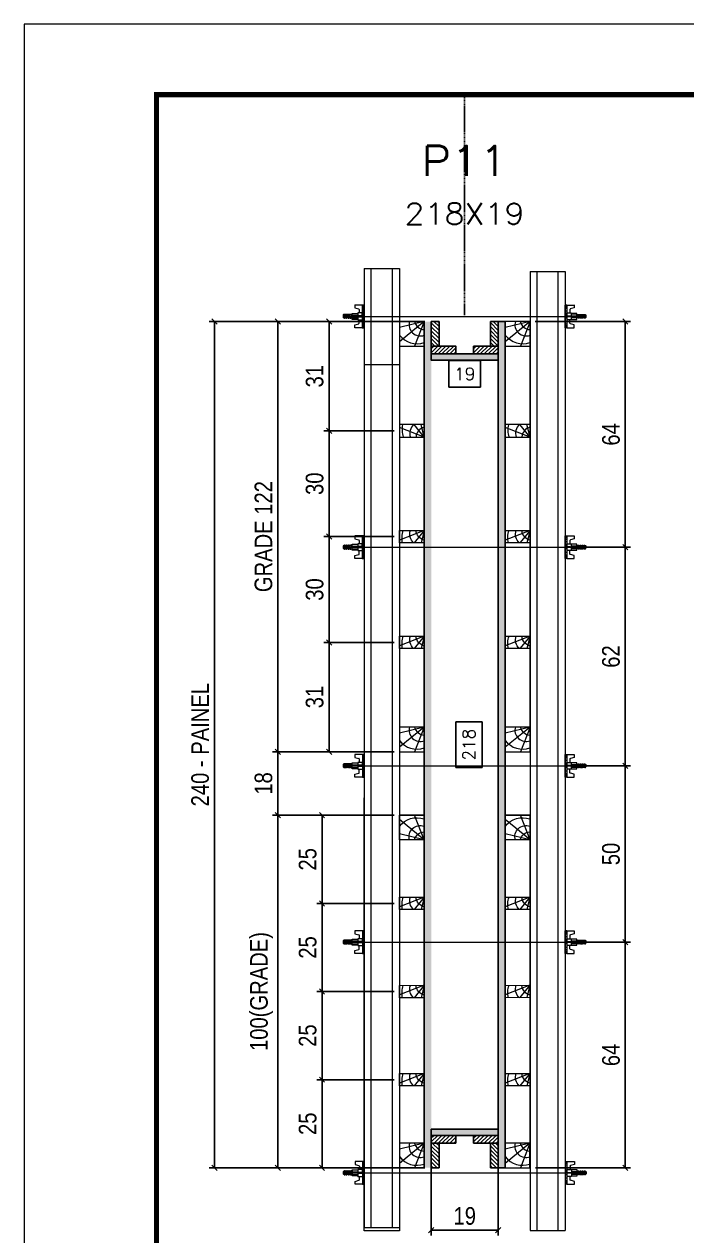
# Model space of a CAD drawing. Extents: x 808 to 7089, y -98 to 17032.
# Drawn here: x 808 to 1184, y 12900 to 13587 of the extents above; entities that cross this region are included whole.
import ezdxf
from ezdxf.enums import TextEntityAlignment as Align

# ---------------------------------------------------------------- set-up
doc = ezdxf.new("R2010")
doc.units = 0
doc.linetypes.add('DASHED', pattern=[0.75, 0.5, -0.25])
doc.linetypes.add('HIDDEN', pattern=[0.375, 0.25, -0.125])
for name, color, linetype in [('CHAPA', 1, 'Continuous'), ('COTA', 241, 'Continuous'), ('Cota Seção (2x)', 241, 'Continuous'), ('MEIO_PONT', 93, 'Continuous'), ('SARRAFO', 251, 'Continuous'), ('Texto de Titulo', 7, 'Continuous'), ('Texto Qtd Sarr', 242, 'Continuous')]:
    doc.layers.add(name, color=color, linetype=linetype)
for name, color, linetype, lineweight in [('Folhas', 255, 'Continuous', 9), ('Hachura', 251, 'Continuous', 9), ('Madeira', 126, 'Continuous', 18), ('Perfil Metálico', 224, 'Continuous', 18), ('SARRAFO DE PRESSAO', 251, 'DASHED', 9), ('Texto Seção', 7, 'Continuous', 15)]:
    doc.layers.add(name, color=color, linetype=linetype, lineweight=lineweight)
doc.styles.add('COTA TECNICA 2X', font='techl___.ttf', dxfattribs={"height": 10})
doc.styles.add('ROMANS', font='romans.shx')
doc.dimstyles.new('SECAO PILAR', dxfattribs={"dimtxt": 10, "dimasz": 3, "dimexe": 3, "dimexo": 3, "dimgap": 3, "dimtad": 1, "dimdec": 1, "dimlfac": 0.5, "dimzin": 12, "dimdsep": 46, "dimtxsty": 'COTA TECNICA 2X', "dimblk1": 'OBLIQUE', "dimblk2": 'OBLIQUE', "dimsah": 1, "dimcen": 0.9, "dimclrd": 256, "dimclre": 256, "dimclrt": 256, "dimadec": 1, "dimazin": 3, "dimtfac": 1, "dimtdec": 1, "dimtmove": 0, "dimatfit": 3, "dimfxl": 1, "dimtolj": 1, "dimtzin": 12, "dimarcsym": 0})
doc.dimstyles.new('SECÇÃO 2', dxfattribs={"dimtxt": 7, "dimasz": 6, "dimexe": 0.18, "dimexo": 2, "dimgap": -4, "dimtad": 3, "dimdec": 1, "dimlfac": 0.5, "dimzin": 12, "dimdsep": 46, "dimtxsty": 'ROMANS', "dimblk": 'ARCHTICK', "dimcen": 0.09, "dimse1": 1, "dimse2": 1, "dimsd1": 1, "dimsd2": 1, "dimclrd": 180, "dimclre": 5, "dimclrt": 1, "dimadec": 0, "dimazin": 3, "dimtfac": 1, "dimtdec": 1, "dimtofl": 0, "dimtmove": 0, "dimatfit": 3, "dimldrblk": 'ARCHTICK', "dimfxl": 1, "dimtolj": 1, "dimtzin": 0, "dimarcsym": 0})
pattern_1 = [(135, (-21852.4401, 22542.0765), (-1.12253202, -1.12253202), [])]

# ---------------------------------------------------------------- blocks, each defined once
blk = doc.blocks.new('9999999999')
at = {"layer": 'Folhas'}
blk.add_lwpolyline([(98138.98, 34190.21), (99623.98, 34190.21), (99623.98, 35240.21), (98138.98, 35240.21)], close=True, dxfattribs=at)
at = {"layer": 'Folhas', "color": 30, "const_width": 3}
blk.add_lwpolyline([(98213.98, 34230.21), (99583.98, 34230.21), (99583.98, 35200.21), (98213.98, 35200.21)], close=True, dxfattribs=at)
blk = doc.blocks.new('titulo1')
at = {"layer": 'Defpoints', "color": 252, "linetype": 'HIDDEN', "ltscale": 2}
blk.add_line((0, 0), (0, 125), dxfattribs=at)
at = {"layer": 'Defpoints', "style": 'ROMANS', "oblique": 15}
blk.add_attdef('FOLHA', text='', height=10, dxfattribs=at).set_placement((0, 15.58), align=Align.MIDDLE_CENTER)
at = {"layer": 'Texto Qtd Sarr', "color": 3, "style": 'ROMANS', "oblique": 15}
for tag, height, p in [('TITULO', 17, (0, 71.45)), ('SEÇÃO', 12, (0, 41.55))]:
    blk.add_attdef(tag, text='', height=height, dxfattribs=at).set_placement(p, align=Align.MIDDLE_CENTER)
blk = doc.blocks.new('*D316')
at = {"layer": 'Cota Seção (2x)', "color": 180, "lineweight": -2, "transparency": 16777216}
for p, q in [((1066.97, 13395.94), (1048.97, 13395.94)), ((1048.97, 13395.94), (1048.97, 13380.94)), ((1066.97, 13380.94), (1066.97, 13395.94)), ((1048.97, 13380.94), (1066.97, 13380.94))]:
    blk.add_line(p, q, dxfattribs=at)
at = {"layer": 'Defpoints', "color": 0, "transparency": 16777216}
for p in [(1038.97, 13378.8), (1038.97, 13376.94), (1076.97, 13378.8)]:
    blk.add_point(p, dxfattribs=at)
at = {"layer": 'Cota Seção (2x)', "color": 1, "transparency": 16777216, "insert": (1057.97, 13388.44), "char_height": 7, "attachment_point": 5, "style": 'ROMANS'}
blk.add_mtext('\\A1;19', dxfattribs=at)
blk = doc.blocks.new('_ArchTick')
at = {"color": 0, "linetype": 'ByBlock', "const_width": 0.15}
blk.add_lwpolyline([(-0.5, -0.5), (0.5, 0.5)], dxfattribs=at)
blk = doc.blocks.new('_Oblique')
at = {"color": 0, "linetype": 'ByBlock', "lineweight": -2}
blk.add_line((-0.5, -0.5), (0.5, 0.5), dxfattribs=at)
blk = doc.blocks.new('*D307')
at = {"layer": 'Cota Seção (2x)', "lineweight": -2, "transparency": 16777216}
for p, q in [((1035.3, 13418.12), (913.05, 13418.12)), ((916.05, 13418.12), (916.05, 12938.1)), ((1035.3, 12938.1), (913.05, 12938.1))]:
    blk.add_line(p, q, dxfattribs=at)
at = {"layer": 'Defpoints', "color": 0, "transparency": 16777216}
for p in [(1038.3, 13418.12), (916.05, 12938.1), (1038.3, 12938.1)]:
    blk.add_point(p, dxfattribs=at)
at = {"layer": 'Cota Seção (2x)', "lineweight": -2, "transparency": 16777216, "xscale": 3, "yscale": 3, "zscale": 3}
for p, rotation in [((916.05, 13418.12), 90), ((916.05, 12938.1), 270)]:
    blk.add_blockref('_Oblique', p, dxfattribs=dict(at, rotation=rotation))
at = {"layer": 'Cota Seção (2x)', "transparency": 16777216, "insert": (907.95, 13178.11), "char_height": 10, "attachment_point": 5, "rotation": 90, "style": 'COTA TECNICA 2X'}
blk.add_mtext('\\A1;240 - PAINEL', dxfattribs=at)
blk = doc.blocks.new('C')
at = {"layer": 'Hachura', "color": 0}
for p, q in [((0, 3.22), (0, -3.22)), ((0.45, 3.22), (0, 3.22)), ((0.46, 3.16), (0, 3.16)), ((0.46, 3.05), (0, 3.05)), ((0.46, 2.88), (0, 2.88)), ((0, 2.75), (0, -1.16)), ((0.46, 2.65), (0, 2.65)), ((0.46, 2.23), (0, 2.23)), ((0.46, 1.51), (0, 1.51)), ((0.39, 0.49), (0.17, 0.49)), ((0.45, -3.23), (0.45, 3.22)), ((0.45, 3.22), (2.58, 3.22)), ((1.74, 0.97), (0.45, 0.97)), ((1.45, 0.1), (0.45, 0.1)), ((1.35, 1.94), (1.35, 0.96)), ((2.58, 2.39), (1.47, 2.09)), ((1.74, -0.97), (1.74, 0.97)), ((1.74, 0.97), (1.74, 0.84)), ((1.74, 0.97), (1.74, 0.84)), ((1.74, 0.84), (3.35, 0.84)), ((3.35, 0.45), (1.74, 0.45)), ((2.58, 3.22), (2.58, 2.39)), ((3.32, 0.84), (3.32, -0.84)), ((3.35, 0.84), (3.35, -0.84)), ((3.68, 0.45), (3.35, 0.45)), ((3.84, -0.52), (3.35, 0.45)), ((3.35, 0.06), (3.67, -0.57)), ((3.68, 0.45), (4.16, -0.52)), ((3.72, 0.5), (4.25, -0.57)), ((4.37, -0.55), (3.83, 0.53)), ((4.15, 0.45), (3.93, 0.45)), ((4.42, -0.52), (3.93, 0.45)), ((4.15, 0.45), (4.26, 0.45)), ((4.26, 0.45), (4.74, -0.52)), ((4.3, 0.5), (4.83, -0.57)), ((4.95, -0.55), (4.41, 0.53)), ((4.51, 0.45), (4.84, 0.45)), ((5, -0.52), (4.51, 0.45)), ((4.84, 0.45), (5.32, -0.52)), ((4.88, 0.5), (5.41, -0.57)), ((5.53, -0.55), (4.99, 0.53)), ((5.58, -0.52), (5.09, 0.45)), ((5.42, 0.45), (5.09, 0.45)), ((5.58, -0.52), (5.09, 0.45)), ((5.42, 0.45), (5.74, -0.19)), ((5.46, 0.5), (5.74, -0.07)), ((5.74, 0.19), (5.57, 0.53)), ((5.74, 0.32), (5.68, 0.45)), ((5.68, 0.45), (5.74, 0.45)), ((5.74, 0.45), (5.9, 0.29)), ((5.74, 0.45), (5.74, -0.52)), ((5.9, -0.36), (5.9, 0.29)), ((0.45, 0), (0, 0)), ((0.46, -1.52), (0, -1.52)), ((0.46, -2.23), (0, -2.23)), ((0.46, -2.65), (0, -2.65)), ((0.46, -2.88), (0, -2.88)), ((0.46, -3.05), (0, -3.05)), ((0.46, -3.16), (0, -3.16)), ((0, -3.22), (2.57, -3.22)), ((0.08, -0.48), (0.29, -0.48)), ((0.29, -0.48), (0.4, -0.48)), ((0.45, 0), (0.45, -0.97)), ((0.45, -0.16), (1.45, -0.16)), ((0.45, -0.65), (0.45, -0.32)), ((0.45, -3.23), (0.45, -0.65)), ((0.45, -0.97), (1.74, -0.97)), ((1.35, -1.94), (1.35, -0.97)), ((2.58, -2.39), (1.47, -2.1)), ((3.35, -0.32), (1.74, -0.32)), ((3.35, -0.84), (1.74, -0.84)), ((2.58, -3.23), (2.58, -2.39)), ((3.35, -0.07), (3.58, -0.52)), ((3.35, -0.52), (3.58, -0.52)), ((3.84, -0.52), (4.16, -0.52)), ((4.42, -0.52), (4.74, -0.52)), ((4.63, -0.52), (4.74, -0.52)), ((5, -0.52), (5.32, -0.52)), ((5.58, -0.52), (5.74, -0.52)), ((5.74, -0.52), (5.9, -0.36)), ((5.74, -0.52), (5.74, -0.52))]:
    blk.add_line(p, q, dxfattribs=at)
for centre, radius, start, end in [((1.52, 1.94), 0.161, 104.7436, 180), ((1.44, -0.03), 0.129, 272.695, 87.305), ((3.81, 0.39), 0.143, 25.5688, 154.4312), ((4.39, 0.39), 0.143, 25.5688, 154.4312), ((4.97, 0.39), 0.143, 25.5688, 154.4312), ((5.55, 0.39), 0.143, 25.5688, 154.4312), ((0.17, -0.37), 0.174, 221.744, 317.8592), ((1.52, -1.94), 0.161, 180, 255.2564), ((3.71, -0.4), 0.174, 222.1408, 318.256), ((4.29, -0.4), 0.174, 222.1408, 318.256), ((4.87, -0.4), 0.174, 222.1408, 318.256), ((5.45, -0.4), 0.174, 222.1408, 318.256), ((5.61, -0.4), 0.174, 317.8592, 318.256)]:
    blk.add_arc(centre, radius, start, end, dxfattribs=at)
blk = doc.blocks.new('PONTALETE')
at = {"layer": 'Madeira'}
for q in [(2.71, 7), (7, 5.76), (7, 1.74)]:
    blk.add_line((0, 0), q, dxfattribs=at)
blk.add_lwpolyline([(0, 0), (7, 0), (7, 7), (0, 7)], close=True, dxfattribs=at)
for centre, radius, start, end in [((2.04, 0.06), 6.23, 37.2818, 109.0913), ((1.09, 0.9), 3.19, 343.603, 109.9847), ((-0.21, -0.78), 3.09, 14.6322, 86.0383)]:
    blk.add_arc(centre, radius, start, end, dxfattribs=at)
blk = doc.blocks.new('MEIO PONTALETE')
at = {"layer": 'Madeira'}
for q in [(2.71, 7), (3.5, 2.88), (3.5, 0.87)]:
    blk.add_line((0, 0), q, dxfattribs=at)
blk.add_lwpolyline([(0, 0), (3.5, 0), (3.5, 7), (0, 7)], close=True, dxfattribs=at)
for centre, radius, start, end in [((2.04, 0.06), 6.23, 76.4499, 109.0913), ((1.09, 0.9), 3.19, 40.9063, 109.9847), ((-0.21, -0.78), 3.09, 14.6322, 86.0383)]:
    blk.add_arc(centre, radius, start, end, dxfattribs=at)
blk = doc.blocks.new('*D325')
at = {"layer": 'Cota Seção (2x)', "lineweight": -2, "transparency": 16777216}
for p, q in [((1017.97, 13418.12), (978.09, 13418.12)), ((981.09, 13418.12), (981.09, 13356.12)), ((1017.97, 13356.12), (978.09, 13356.12))]:
    blk.add_line(p, q, dxfattribs=at)
at = {"layer": 'Defpoints', "color": 0, "transparency": 16777216}
for p in [(1020.97, 13418.12), (981.09, 13356.12), (1020.97, 13356.12)]:
    blk.add_point(p, dxfattribs=at)
at = {"layer": 'Cota Seção (2x)', "lineweight": -2, "transparency": 16777216, "xscale": 3, "yscale": 3, "zscale": 3}
for p, rotation in [((981.09, 13418.12), 90), ((981.09, 13356.12), 270)]:
    blk.add_blockref('_Oblique', p, dxfattribs=dict(at, rotation=rotation))
at = {"layer": 'Cota Seção (2x)', "transparency": 16777216, "insert": (972.87, 13387.12), "char_height": 10, "attachment_point": 5, "rotation": 90, "style": 'COTA TECNICA 2X'}
blk.add_mtext('\\A1;31', dxfattribs=at)
blk = doc.blocks.new('*D326')
at = {"layer": 'Cota Seção (2x)', "lineweight": -2, "transparency": 16777216}
for p, q in [((1017.97, 13356.12), (978.09, 13356.12)), ((981.09, 13356.12), (981.09, 13296.12)), ((1017.97, 13296.12), (978.09, 13296.12))]:
    blk.add_line(p, q, dxfattribs=at)
at = {"layer": 'Defpoints', "color": 0, "transparency": 16777216}
for p in [(1020.97, 13356.12), (981.09, 13296.12), (1020.97, 13296.12)]:
    blk.add_point(p, dxfattribs=at)
at = {"layer": 'Cota Seção (2x)', "lineweight": -2, "transparency": 16777216, "xscale": 3, "yscale": 3, "zscale": 3}
for p, rotation in [((981.09, 13356.12), 90), ((981.09, 13296.12), 270)]:
    blk.add_blockref('_Oblique', p, dxfattribs=dict(at, rotation=rotation))
at = {"layer": 'Cota Seção (2x)', "transparency": 16777216, "insert": (972.87, 13326.12), "char_height": 10, "attachment_point": 5, "rotation": 90, "style": 'COTA TECNICA 2X'}
blk.add_mtext('\\A1;30', dxfattribs=at)
blk = doc.blocks.new('*D327')
at = {"layer": 'Cota Seção (2x)', "lineweight": -2, "transparency": 16777216}
for p, q in [((1017.97, 13296.12), (978.09, 13296.12)), ((981.09, 13296.12), (981.09, 13236.12)), ((1017.97, 13236.12), (978.09, 13236.12))]:
    blk.add_line(p, q, dxfattribs=at)
at = {"layer": 'Defpoints', "color": 0, "transparency": 16777216}
for p in [(1020.97, 13296.12), (981.09, 13236.12), (1020.97, 13236.12)]:
    blk.add_point(p, dxfattribs=at)
at = {"layer": 'Cota Seção (2x)', "lineweight": -2, "transparency": 16777216, "xscale": 3, "yscale": 3, "zscale": 3}
for p, rotation in [((981.09, 13296.12), 90), ((981.09, 13236.12), 270)]:
    blk.add_blockref('_Oblique', p, dxfattribs=dict(at, rotation=rotation))
at = {"layer": 'Cota Seção (2x)', "transparency": 16777216, "insert": (972.87, 13266.12), "char_height": 10, "attachment_point": 5, "rotation": 90, "style": 'COTA TECNICA 2X'}
blk.add_mtext('\\A1;30', dxfattribs=at)
blk = doc.blocks.new('*D328')
at = {"layer": 'Cota Seção (2x)', "lineweight": -2, "transparency": 16777216}
for p, q in [((1017.97, 13236.12), (978.09, 13236.12)), ((981.09, 13236.12), (981.09, 13174.12)), ((1017.97, 13174.12), (978.09, 13174.12))]:
    blk.add_line(p, q, dxfattribs=at)
at = {"layer": 'Defpoints', "color": 0, "transparency": 16777216}
for p in [(1020.97, 13236.12), (981.09, 13174.12), (1020.97, 13174.12)]:
    blk.add_point(p, dxfattribs=at)
at = {"layer": 'Cota Seção (2x)', "lineweight": -2, "transparency": 16777216, "xscale": 3, "yscale": 3, "zscale": 3}
for p, rotation in [((981.09, 13236.12), 90), ((981.09, 13174.12), 270)]:
    blk.add_blockref('_Oblique', p, dxfattribs=dict(at, rotation=rotation))
at = {"layer": 'Cota Seção (2x)', "transparency": 16777216, "insert": (972.87, 13205.12), "char_height": 10, "attachment_point": 5, "rotation": 90, "style": 'COTA TECNICA 2X'}
blk.add_mtext('\\A1;31', dxfattribs=at)
blk = doc.blocks.new('*D329')
at = {"layer": 'Cota Seção (2x)', "lineweight": -2, "transparency": 16777216}
for p, q in [((1017.97, 13418.12), (948.97, 13418.12)), ((951.97, 13174.12), (951.97, 13418.12)), ((1017.97, 13174.12), (948.97, 13174.12))]:
    blk.add_line(p, q, dxfattribs=at)
at = {"layer": 'Defpoints', "color": 0, "transparency": 16777216}
for p in [(951.97, 13418.12), (1020.97, 13418.12), (1020.97, 13174.12)]:
    blk.add_point(p, dxfattribs=at)
at = {"layer": 'Cota Seção (2x)', "lineweight": -2, "transparency": 16777216, "xscale": 3, "yscale": 3, "zscale": 3}
for p, rotation in [((951.97, 13418.12), 90), ((951.97, 13174.12), 270)]:
    blk.add_blockref('_Oblique', p, dxfattribs=dict(at, rotation=rotation))
at = {"layer": 'Cota Seção (2x)', "transparency": 16777216, "insert": (943.87, 13296.12), "char_height": 10, "attachment_point": 5, "rotation": 90, "style": 'COTA TECNICA 2X'}
blk.add_mtext('\\A1;GRADE 122', dxfattribs=at)
blk = doc.blocks.new('*D330')
at = {"layer": 'Cota Seção (2x)', "lineweight": -2, "transparency": 16777216}
for p, q in [((1017.97, 13174.12), (948.97, 13174.12)), ((951.97, 13138.08), (951.97, 13174.12)), ((1018.02, 13138.08), (948.97, 13138.08))]:
    blk.add_line(p, q, dxfattribs=at)
at = {"layer": 'Defpoints', "color": 0, "transparency": 16777216}
for p in [(951.97, 13174.12), (1020.97, 13174.12), (1021.02, 13138.08)]:
    blk.add_point(p, dxfattribs=at)
at = {"layer": 'Cota Seção (2x)', "lineweight": -2, "transparency": 16777216, "xscale": 3, "yscale": 3, "zscale": 3}
for p, rotation in [((951.97, 13174.12), 90), ((951.97, 13138.08), 270)]:
    blk.add_blockref('_Oblique', p, dxfattribs=dict(at, rotation=rotation))
at = {"layer": 'Cota Seção (2x)', "transparency": 16777216, "insert": (943.87, 13156.1), "char_height": 10, "attachment_point": 5, "rotation": 90, "style": 'COTA TECNICA 2X'}
blk.add_mtext('\\A1;18', dxfattribs=at)
blk = doc.blocks.new('*D331')
at = {"layer": 'Cota Seção (2x)', "lineweight": -2, "transparency": 16777216}
for p, q in [((1124.56, 13066.11), (1152.03, 13066.11)), ((1149.03, 12938.1), (1149.03, 13066.11)), ((1098.01, 12938.1), (1152.03, 12938.1))]:
    blk.add_line(p, q, dxfattribs=at)
at = {"layer": 'Defpoints', "color": 0, "transparency": 16777216}
for p in [(1121.56, 13066.11), (1149.03, 13066.11), (1095.01, 12938.1)]:
    blk.add_point(p, dxfattribs=at)
at = {"layer": 'Cota Seção (2x)', "lineweight": -2, "transparency": 16777216, "xscale": 3, "yscale": 3, "zscale": 3}
for p, rotation in [((1149.03, 13066.11), 90), ((1149.03, 12938.1), 270)]:
    blk.add_blockref('_Oblique', p, dxfattribs=dict(at, rotation=rotation))
at = {"layer": 'Cota Seção (2x)', "transparency": 16777216, "insert": (1140.93, 13002.11), "char_height": 10, "attachment_point": 5, "rotation": 90, "style": 'COTA TECNICA 2X'}
blk.add_mtext('\\A1;64', dxfattribs=at)
blk = doc.blocks.new('*D332')
at = {"layer": 'Cota Seção (2x)', "lineweight": -2, "transparency": 16777216}
for p, q in [((1117.91, 13166.1), (1152.03, 13166.1)), ((1149.03, 13066.11), (1149.03, 13166.1)), ((1124.56, 13066.11), (1152.03, 13066.11))]:
    blk.add_line(p, q, dxfattribs=at)
at = {"layer": 'Defpoints', "color": 0, "transparency": 16777216}
for p in [(1114.91, 13166.1), (1149.03, 13166.1), (1121.56, 13066.11)]:
    blk.add_point(p, dxfattribs=at)
at = {"layer": 'Cota Seção (2x)', "lineweight": -2, "transparency": 16777216, "xscale": 3, "yscale": 3, "zscale": 3}
for p, rotation in [((1149.03, 13166.1), 90), ((1149.03, 13066.11), 270)]:
    blk.add_blockref('_Oblique', p, dxfattribs=dict(at, rotation=rotation))
at = {"layer": 'Cota Seção (2x)', "transparency": 16777216, "insert": (1140.92, 13116.11), "char_height": 10, "attachment_point": 5, "rotation": 90, "style": 'COTA TECNICA 2X'}
blk.add_mtext('\\A1;50', dxfattribs=at)
blk = doc.blocks.new('*D333')
at = {"layer": 'Cota Seção (2x)', "lineweight": -2, "transparency": 16777216}
for p, q in [((1117.91, 13290.1), (1152.03, 13290.1)), ((1149.03, 13166.1), (1149.03, 13290.1)), ((1117.91, 13166.1), (1152.03, 13166.1))]:
    blk.add_line(p, q, dxfattribs=at)
at = {"layer": 'Defpoints', "color": 0, "transparency": 16777216}
for p in [(1114.91, 13290.1), (1149.03, 13290.1), (1114.91, 13166.1)]:
    blk.add_point(p, dxfattribs=at)
at = {"layer": 'Cota Seção (2x)', "lineweight": -2, "transparency": 16777216, "xscale": 3, "yscale": 3, "zscale": 3}
for p, rotation in [((1149.03, 13290.1), 90), ((1149.03, 13166.1), 270)]:
    blk.add_blockref('_Oblique', p, dxfattribs=dict(at, rotation=rotation))
at = {"layer": 'Cota Seção (2x)', "transparency": 16777216, "insert": (1140.93, 13228.1), "char_height": 10, "attachment_point": 5, "rotation": 90, "style": 'COTA TECNICA 2X'}
blk.add_mtext('\\A1;62', dxfattribs=at)
blk = doc.blocks.new('*D334')
at = {"layer": 'Cota Seção (2x)', "lineweight": -2, "transparency": 16777216}
for p, q in [((1097.97, 13418.12), (1152.03, 13418.12)), ((1149.03, 13290.1), (1149.03, 13418.12)), ((1117.91, 13290.1), (1152.03, 13290.1))]:
    blk.add_line(p, q, dxfattribs=at)
at = {"layer": 'Defpoints', "color": 0, "transparency": 16777216}
for p in [(1094.97, 13418.12), (1149.03, 13418.12), (1114.91, 13290.1)]:
    blk.add_point(p, dxfattribs=at)
at = {"layer": 'Cota Seção (2x)', "lineweight": -2, "transparency": 16777216, "xscale": 3, "yscale": 3, "zscale": 3}
for p, rotation in [((1149.03, 13418.12), 90), ((1149.03, 13290.1), 270)]:
    blk.add_blockref('_Oblique', p, dxfattribs=dict(at, rotation=rotation))
at = {"layer": 'Cota Seção (2x)', "transparency": 16777216, "insert": (1140.93, 13354.11), "char_height": 10, "attachment_point": 5, "rotation": 90, "style": 'COTA TECNICA 2X'}
blk.add_mtext('\\A1;64', dxfattribs=at)
blk = doc.blocks.new('*D335')
at = {"layer": 'COTA', "lineweight": -2, "transparency": 16777216}
for p, q in [((1038.97, 12953.5), (1038.97, 12899.65)), ((1076.97, 12953.5), (1076.97, 12899.65)), ((1038.97, 12902.65), (1076.97, 12902.65))]:
    blk.add_line(p, q, dxfattribs=at)
at = {"layer": 'Defpoints', "color": 0, "transparency": 16777216}
for p in [(1038.97, 12956.5), (1076.97, 12956.5), (1076.97, 12902.65)]:
    blk.add_point(p, dxfattribs=at)
at = {"layer": 'COTA', "lineweight": -2, "transparency": 16777216, "xscale": 3, "yscale": 3, "zscale": 3, "rotation": 180}
blk.add_blockref('_Oblique', (1038.97, 12902.65), dxfattribs=at)
at = {"layer": 'COTA', "lineweight": -2, "transparency": 16777216, "xscale": 3, "yscale": 3, "zscale": 3}
blk.add_blockref('_Oblique', (1076.97, 12902.65), dxfattribs=at)
at = {"layer": 'COTA', "transparency": 16777216, "insert": (1057.97, 12910.73), "char_height": 10, "attachment_point": 5, "style": 'COTA TECNICA 2X'}
blk.add_mtext('\\A1;19', dxfattribs=at)
blk = doc.blocks.new('*D308')
at = {"layer": 'Cota Seção (2x)', "lineweight": -2, "transparency": 16777216}
for p, q in [((1017.96, 13138.08), (974.03, 13138.08)), ((977.03, 13138.08), (977.03, 13088.08)), ((1017.97, 13088.08), (974.03, 13088.08))]:
    blk.add_line(p, q, dxfattribs=at)
at = {"layer": 'Defpoints', "color": 0, "transparency": 16777216}
for p in [(1020.96, 13138.08), (977.03, 13088.08), (1020.97, 13088.08)]:
    blk.add_point(p, dxfattribs=at)
at = {"layer": 'Cota Seção (2x)', "lineweight": -2, "transparency": 16777216, "xscale": 3, "yscale": 3, "zscale": 3}
for p, rotation in [((977.03, 13138.08), 90), ((977.03, 13088.08), 270)]:
    blk.add_blockref('_Oblique', p, dxfattribs=dict(at, rotation=rotation))
at = {"layer": 'Cota Seção (2x)', "transparency": 16777216, "insert": (968.92, 13113.08), "char_height": 10, "attachment_point": 5, "rotation": 90, "style": 'COTA TECNICA 2X'}
blk.add_mtext('\\A1;25', dxfattribs=at)
blk = doc.blocks.new('*D309')
at = {"layer": 'Cota Seção (2x)', "lineweight": -2, "transparency": 16777216}
for p, q in [((1017.96, 13138.08), (948.97, 13138.08)), ((951.97, 12938.09), (951.97, 13138.08)), ((1017.98, 12938.09), (948.97, 12938.09))]:
    blk.add_line(p, q, dxfattribs=at)
at = {"layer": 'Defpoints', "color": 0, "transparency": 16777216}
for p in [(951.97, 13138.08), (1020.96, 13138.08), (1020.98, 12938.09)]:
    blk.add_point(p, dxfattribs=at)
at = {"layer": 'Cota Seção (2x)', "lineweight": -2, "transparency": 16777216, "xscale": 3, "yscale": 3, "zscale": 3}
for p, rotation in [((951.97, 13138.08), 90), ((951.97, 12938.09), 270)]:
    blk.add_blockref('_Oblique', p, dxfattribs=dict(at, rotation=rotation))
at = {"layer": 'Cota Seção (2x)', "transparency": 16777216, "insert": (942.75, 13038.09), "char_height": 10, "attachment_point": 5, "rotation": 90, "style": 'COTA TECNICA 2X'}
blk.add_mtext('\\A1;100(GRADE)', dxfattribs=at)
blk = doc.blocks.new('*D336')
at = {"layer": 'Cota Seção (2x)', "lineweight": -2, "transparency": 16777216}
for p, q in [((1017.97, 13088.08), (974.03, 13088.08)), ((977.03, 13088.08), (977.03, 13038.08)), ((1017.97, 13038.08), (974.03, 13038.08))]:
    blk.add_line(p, q, dxfattribs=at)
at = {"layer": 'Defpoints', "color": 0, "transparency": 16777216}
for p in [(1020.97, 13088.08), (977.03, 13038.08), (1020.97, 13038.08)]:
    blk.add_point(p, dxfattribs=at)
at = {"layer": 'Cota Seção (2x)', "lineweight": -2, "transparency": 16777216, "xscale": 3, "yscale": 3, "zscale": 3}
for p, rotation in [((977.03, 13088.08), 90), ((977.03, 13038.08), 270)]:
    blk.add_blockref('_Oblique', p, dxfattribs=dict(at, rotation=rotation))
at = {"layer": 'Cota Seção (2x)', "transparency": 16777216, "insert": (968.92, 13063.08), "char_height": 10, "attachment_point": 5, "rotation": 90, "style": 'COTA TECNICA 2X'}
blk.add_mtext('\\A1;25', dxfattribs=at)
blk = doc.blocks.new('*D337')
at = {"layer": 'Cota Seção (2x)', "lineweight": -2, "transparency": 16777216}
for p, q in [((1017.97, 13038.08), (974.03, 13038.08)), ((977.03, 13038.08), (977.03, 12988.08)), ((1017.97, 12988.08), (974.03, 12988.08))]:
    blk.add_line(p, q, dxfattribs=at)
at = {"layer": 'Defpoints', "color": 0, "transparency": 16777216}
for p in [(1020.97, 13038.08), (977.03, 12988.08), (1020.97, 12988.08)]:
    blk.add_point(p, dxfattribs=at)
at = {"layer": 'Cota Seção (2x)', "lineweight": -2, "transparency": 16777216, "xscale": 3, "yscale": 3, "zscale": 3}
for p, rotation in [((977.03, 13038.08), 90), ((977.03, 12988.08), 270)]:
    blk.add_blockref('_Oblique', p, dxfattribs=dict(at, rotation=rotation))
at = {"layer": 'Cota Seção (2x)', "transparency": 16777216, "insert": (968.92, 13013.08), "char_height": 10, "attachment_point": 5, "rotation": 90, "style": 'COTA TECNICA 2X'}
blk.add_mtext('\\A1;25', dxfattribs=at)
blk = doc.blocks.new('*D338')
at = {"layer": 'Cota Seção (2x)', "lineweight": -2, "transparency": 16777216}
for p, q in [((1017.97, 12988.08), (974.03, 12988.08)), ((977.03, 12988.08), (977.03, 12938.09)), ((1017.97, 12938.09), (974.03, 12938.09))]:
    blk.add_line(p, q, dxfattribs=at)
at = {"layer": 'Defpoints', "color": 0, "transparency": 16777216}
for p in [(1020.97, 12988.08), (977.03, 12938.09), (1020.97, 12938.09)]:
    blk.add_point(p, dxfattribs=at)
at = {"layer": 'Cota Seção (2x)', "lineweight": -2, "transparency": 16777216, "xscale": 3, "yscale": 3, "zscale": 3}
for p, rotation in [((977.03, 12988.08), 90), ((977.03, 12938.09), 270)]:
    blk.add_blockref('_Oblique', p, dxfattribs=dict(at, rotation=rotation))
at = {"layer": 'Cota Seção (2x)', "transparency": 16777216, "insert": (968.92, 12963.09), "char_height": 10, "attachment_point": 5, "rotation": 90, "style": 'COTA TECNICA 2X'}
blk.add_mtext('\\A1;25', dxfattribs=at)
blk = doc.blocks.new('*D339')
at = {"layer": 'Cota Seção (2x)', "color": 180, "lineweight": -2, "transparency": 16777216}
for p, q in [((1067.82, 13191.11), (1052.82, 13191.11)), ((1052.82, 13191.11), (1052.82, 13165.11)), ((1067.82, 13165.11), (1067.82, 13191.11)), ((1052.82, 13165.11), (1067.82, 13165.11))]:
    blk.add_line(p, q, dxfattribs=at)
at = {"layer": 'Defpoints', "color": 0, "transparency": 16777216}
for p in [(1071.82, 13396.12), (1076.97, 13396.12), (1076.97, 12960.1)]:
    blk.add_point(p, dxfattribs=at)
at = {"layer": 'Cota Seção (2x)', "color": 1, "transparency": 16777216, "insert": (1060.32, 13178.11), "char_height": 7, "attachment_point": 5, "rotation": 90, "style": 'ROMANS'}
blk.add_mtext('\\A1;218', dxfattribs=at)

msp = doc.modelspace()

# ---------------------------------------------------------------- hatches: boundary and pattern name
at = {"layer": 'Hachura'}
h = msp.add_hatch(color=256, dxfattribs=at)
h.dxf.hatch_style = 1
h.paths.add_polyline_path([(1034.97, 12938.1), (1038.97, 12938.1), (1038.97, 13418.12), (1034.97, 13418.12)])
h = msp.add_hatch(dxfattribs=at)
h.set_pattern_fill('ANSI31', color=256, scale=0.5, angle=450, style=0)
h.set_pattern_definition(pattern_1)
h.paths.add_polyline_path([(1038.97, 13404.12), (1043.37, 13404.12), (1043.37, 13418.12), (1038.97, 13418.12)])
h = msp.add_hatch(dxfattribs=at)
h.set_pattern_fill('ANSI31', color=256, scale=0.5, angle=450, style=0)
h.set_pattern_definition(pattern_1)
h.paths.add_polyline_path([(1076.97, 13404.12), (1072.57, 13404.12), (1072.57, 13418.12), (1076.97, 13418.12)])
h = msp.add_hatch(color=256, dxfattribs=at)
h.dxf.hatch_style = 1
h.paths.add_polyline_path([(1076.97, 12938.1), (1080.97, 12938.1), (1080.97, 13418.12), (1076.97, 13418.12)])
h = msp.add_hatch(dxfattribs=at)
h.set_pattern_fill('ANSI31', color=256, scale=0.5, angle=540, style=0)
h.set_pattern_definition([(225, (-8449.9838, -9525.2835), (1.12253202, -1.12253202), [])])
h.paths.add_polyline_path([(1038.97, 13404.12), (1038.97, 13399.72), (1052.97, 13399.72), (1052.97, 13404.12)])
h = msp.add_hatch(dxfattribs=at)
h.set_pattern_fill('ANSI31', color=256, scale=0.5, angle=540, style=0)
h.set_pattern_definition([(225, (-8425.9838, -9525.2835), (1.12253202, -1.12253202), [])])
h.paths.add_polyline_path([(1062.97, 13404.12), (1062.97, 13399.72), (1076.97, 13399.72), (1076.97, 13404.12)])
h = msp.add_hatch(color=256, dxfattribs=at)
h.dxf.hatch_style = 1
h.paths.add_polyline_path([(1038.97, 13399.72), (1038.97, 13396.12), (1076.97, 13396.12), (1076.97, 13399.72)])
h = msp.add_hatch(color=256, dxfattribs=at)
h.dxf.hatch_style = 1
h.paths.add_polyline_path([(1038.97, 12960.1), (1038.97, 12956.5), (1076.97, 12956.5), (1076.97, 12960.1)])
h = msp.add_hatch(dxfattribs=at)
h.set_pattern_fill('ANSI31', color=256, scale=0.5, angle=540, style=0)
h.set_pattern_definition([(225, (-8449.9838, -9972.9034), (1.12253202, -1.12253202), [])])
h.paths.add_polyline_path([(1038.97, 12956.5), (1038.97, 12952.1), (1052.97, 12952.1), (1052.97, 12956.5)])
h = msp.add_hatch(dxfattribs=at)
h.set_pattern_fill('ANSI31', color=256, scale=0.5, angle=540, style=0)
h.set_pattern_definition([(225, (-8425.9838, -9972.9034), (1.12253202, -1.12253202), [])])
h.paths.add_polyline_path([(1062.97, 12956.5), (1062.97, 12952.1), (1076.97, 12952.1), (1076.97, 12956.5)])
h = msp.add_hatch(dxfattribs=at)
h.set_pattern_fill('ANSI31', color=256, scale=0.5, angle=450, style=0)
h.set_pattern_definition([(135, (-21852.4401, 22441.0566), (-1.12253202, -1.12253202), [])])
h.paths.add_polyline_path([(1038.97, 12952.1), (1043.37, 12952.1), (1043.37, 12938.1), (1038.97, 12938.1)])
h = msp.add_hatch(dxfattribs=at)
h.set_pattern_fill('ANSI31', color=256, scale=0.5, angle=450, style=0)
h.set_pattern_definition([(135, (-21852.4401, 22441.0566), (-1.12253202, -1.12253202), [])])
h.paths.add_polyline_path([(1076.97, 12952.1), (1072.57, 12952.1), (1072.57, 12938.1), (1076.97, 12938.1)])

# ---------------------------------------------------------------- linework, layer by layer
at = {"layer": 'CHAPA'}
for points in [[(1076.97, 12938.1), (1080.97, 12938.1), (1080.97, 13418.12), (1076.97, 13418.12)], [(1038.97, 13399.72), (1038.97, 13396.12), (1076.97, 13396.12), (1076.97, 13399.72)], [(1038.97, 12960.1), (1038.97, 12956.5), (1076.97, 12956.5), (1076.97, 12960.1)]]:
    msp.add_lwpolyline(points, close=True, dxfattribs=at)
at = {"layer": 'COTA', "linetype": 'ByBlock'}
for p, q in [((1034.97, 13418.12), (1034.97, 12938.1)), ((1080.97, 13418.12), (1080.97, 12938.1))]:
    msp.add_line(p, q, dxfattribs=at)
at = {"layer": 'Hachura'}
for p, q in [((989.98, 13421.04), (1121.9, 13421.05)), ((989.99, 13290.11), (1121.91, 13290.11)), ((990, 13166.11), (1121.91, 13166.11)), ((990, 13066.11), (1121.92, 13066.11)), ((990.1, 12935.18), (1122.02, 12935.19))]:
    msp.add_line(p, q, dxfattribs=at)
at = {"layer": 'Madeira'}
for points in [[(1020.97, 13174.12), (1034.97, 13174.12), (1034.97, 13418.12), (1020.97, 13418.12)], [(1080.97, 13174.12), (1094.97, 13174.12), (1094.97, 13418.12), (1080.97, 13418.12)], [(1034.97, 13138.1), (1020.97, 13138.08), (1020.97, 12938.09), (1034.97, 12938.1)], [(1094.97, 13138.11), (1080.97, 13138.1), (1080.97, 12938.1), (1094.97, 12938.12)]]:
    msp.add_lwpolyline(points, close=True, dxfattribs=at)
at = {"layer": 'Perfil Metálico'}
for p, q in [((1000.97, 13448.18), (1000.97, 12904.18)), ((1000.97, 13448.18), (1020.97, 13448.18)), ((1004.97, 12904.18), (1004.97, 13448.18)), ((1016.97, 12904.18), (1016.97, 13448.18)), ((1020.97, 13448.18), (1020.97, 12904.18)), ((1094.97, 13446.58), (1094.97, 12902.58)), ((1094.97, 13446.58), (1114.97, 13446.58)), ((1098.97, 12902.58), (1098.97, 13446.58)), ((1110.97, 12902.58), (1110.97, 13446.58)), ((1114.97, 13446.58), (1114.97, 12902.58)), ((1000.97, 12904.18), (1020.97, 12904.18)), ((1094.97, 12902.58), (1114.97, 12902.58))]:
    msp.add_line(p, q, dxfattribs=at)
msp.add_lwpolyline([(1020.97, 12902.39), (1000.97, 12902.39), (1001.03, 13393.82), (1021.03, 13393.82)], close=True, dxfattribs=at)
at = {"layer": 'SARRAFO'}
for points in [[(1043.37, 13418.12), (1043.37, 13404.12), (1038.97, 13404.12), (1038.97, 13418.12)], [(1043.37, 13418.12), (1043.37, 13404.12), (1038.97, 13404.12), (1038.97, 13418.12)], [(1072.57, 13418.12), (1072.57, 13404.12), (1076.97, 13404.12), (1076.97, 13418.12)], [(1072.57, 13418.12), (1072.57, 13404.12), (1076.97, 13404.12), (1076.97, 13418.12)], [(1052.97, 13399.72), (1038.97, 13399.72), (1038.97, 13404.12), (1052.97, 13404.12)], [(1052.97, 13399.72), (1038.97, 13399.72), (1038.97, 13404.12), (1052.97, 13404.12)], [(1076.97, 13399.72), (1062.97, 13399.72), (1062.97, 13404.12), (1076.97, 13404.12)], [(1076.97, 13399.72), (1062.97, 13399.72), (1062.97, 13404.12), (1076.97, 13404.12)], [(1052.97, 12952.1), (1038.97, 12952.1), (1038.97, 12956.5), (1052.97, 12956.5)], [(1052.97, 12952.1), (1038.97, 12952.1), (1038.97, 12956.5), (1052.97, 12956.5)], [(1076.97, 12952.1), (1062.97, 12952.1), (1062.97, 12956.5), (1076.97, 12956.5)], [(1076.97, 12952.1), (1062.97, 12952.1), (1062.97, 12956.5), (1076.97, 12956.5)], [(1043.37, 12938.1), (1043.37, 12952.1), (1038.97, 12952.1), (1038.97, 12938.1)], [(1043.37, 12938.1), (1043.37, 12952.1), (1038.97, 12952.1), (1038.97, 12938.1)], [(1072.57, 12938.1), (1072.57, 12952.1), (1076.97, 12952.1), (1076.97, 12938.1)], [(1072.57, 12938.1), (1072.57, 12952.1), (1076.97, 12952.1), (1076.97, 12938.1)]]:
    msp.add_lwpolyline(points, close=True, dxfattribs=at)

# ---------------------------------------------------------------- block references
at = {"layer": 'Hachura', "linetype": 'Continuous', "yscale": 2, "zscale": 2, "rotation": 180}
for p, xscale in [((1000.78, 13421.04), 2), ((1114.9, 13421.04), -2), ((1000.79, 13290.11), 2), ((1114.91, 13290.1), -2), ((1000.8, 13166.11), 2), ((1114.91, 13166.1), -2), ((1000.8, 13066.11), 2), ((1114.92, 13066.1), -2), ((1000.9, 12935.18), 2), ((1115.02, 12935.18), -2)]:
    msp.add_blockref('C', p, dxfattribs=dict(at, xscale=xscale))
at = {"layer": 'Madeira'}
for name, p, xscale, yscale, zscale, rotation in [('PONTALETE', (1034.97, 13124.1), -2, 2, 2, 0.06291069689670081), ('PONTALETE', (1094.97, 13124.11), -2, 2, 2, 0.06291069689670081), ('MEIO PONTALETE', (1034.96, 13091.6), -1.999999997962732, 1.999999997962732, 1.999999997962732, 90.0629106968967), ('MEIO PONTALETE', (1094.96, 13091.61), -1.999999997962732, 1.999999997962732, 1.999999997962732, 90.0629106968967), ('MEIO PONTALETE', (1034.96, 13041.6), -1.999999997962732, 1.999999997962732, 1.999999997962732, 90.0629106968967), ('MEIO PONTALETE', (1094.96, 13041.61), -1.999999997962732, 1.999999997962732, 1.999999997962732, 90.0629106968967), ('MEIO PONTALETE', (1034.96, 12991.6), -1.999999997962732, 1.999999997962732, 1.999999997962732, 90.0629106968967), ('MEIO PONTALETE', (1094.96, 12991.61), -1.999999997962732, 1.999999997962732, 1.999999997962732, 90.0629106968967), ('PONTALETE', (1034.95, 12952.1), 2, 2, 2, 180.0629106968967), ('PONTALETE', (1094.95, 12952.12), 2, 2, 2, 180.0629106968967)]:
    msp.add_blockref(name, p, dxfattribs=dict(at, xscale=xscale, yscale=yscale, zscale=zscale, rotation=rotation))
at = {"layer": 'MEIO_PONT'}
for name, p, xscale, yscale, zscale, rotation in [('PONTALETE', (1034.97, 13418.12), 2, 2, 2, 180), ('PONTALETE', (1094.97, 13418.12), 2, 2, 2, 180), ('MEIO PONTALETE', (1034.97, 13352.62), 1.999999997962732, 1.999999997962732, 1.999999997962732, 90), ('MEIO PONTALETE', (1094.97, 13352.62), 1.999999997962732, 1.999999997962732, 1.999999997962732, 90), ('MEIO PONTALETE', (1034.97, 13299.62), -1.999999997962732, 1.999999997962732, 1.999999997962732, 90), ('MEIO PONTALETE', (1094.97, 13299.62), -1.999999997962732, 1.999999997962732, 1.999999997962732, 90), ('MEIO PONTALETE', (1034.97, 13239.62), -1.999999997962732, 1.999999997962732, 1.999999997962732, 90), ('MEIO PONTALETE', (1094.97, 13239.62), -1.999999997962732, 1.999999997962732, 1.999999997962732, 90), ('PONTALETE', (1034.97, 13188.12), 2, 2, 2, 180), ('PONTALETE', (1094.97, 13188.12), 2, 2, 2, 180)]:
    msp.add_blockref(name, p, dxfattribs=dict(at, xscale=xscale, yscale=yscale, zscale=zscale, rotation=rotation))
at = {"layer": 'SARRAFO DE PRESSAO', "color": 6, "linetype": 'ByBlock'}
msp.add_blockref('9999999999', (-97330.81, -21653.45), dxfattribs=at)
at = {"layer": 'Texto Seção'}
ref = msp.add_blockref('titulo1', (1057.82, 13421.75), dxfattribs=at)
ref.add_attrib('TITULO', 'P11', dxfattribs={"layer": 'Texto de Titulo', "color": 7, "height": 17, "style": 'ROMANS', "width": 1.1}).set_placement((1057.82, 13509.25), align=Align.MIDDLE_CENTER)
ref.add_attrib('SEÇÃO', '218X19', dxfattribs={"layer": 'Texto de Titulo', "color": 7, "height": 12, "style": 'ROMANS', "width": 1.1}).set_placement((1057.82, 13479.25), align=Align.MIDDLE_CENTER)

# ---------------------------------------------------------------- dimensions: what is measured, and where the dimension line sits
at = {"layer": 'COTA'}
dim = msp.add_linear_dim(base=(1076.97, 12902.65), p1=(1038.97, 12956.5), p2=(1076.97, 12956.5), dimstyle='SECAO PILAR', dxfattribs=at)
dim.commit()
dim.dimension.update_dxf_attribs({"geometry": '*D335', "text_midpoint": (1057.97, 12910.73)})
at = {"layer": 'Cota Seção (2x)', "color": 241}
for base, p1, p2, angle, text, picture, middle in [((916.05, 12938.1), (1038.3, 13418.12), (1038.3, 12938.1), 90, '<> - PAINEL', '*D307', (907.95, 13178.11)), ((951.97, 13418.12), (1020.97, 13174.12), (1020.97, 13418.12), 90, 'GRADE <>', '*D329', (943.87, 13296.12)), ((951.97, 13138.08), (1020.98, 12938.09), (1020.96, 13138.08), 270, '<>(GRADE)', '*D309', (942.75, 13038.09))]:
    dim = msp.add_linear_dim(base=base, p1=p1, p2=p2, angle=angle, text=text, dimstyle='SECAO PILAR', dxfattribs=at)
    dim.commit()
    dim.dimension.update_dxf_attribs({"geometry": picture, "text_midpoint": middle})
for base, p1, p2, angle, dimstyle, picture, middle in [((981.09, 13356.12), (1020.97, 13418.12), (1020.97, 13356.12), 90, 'SECAO PILAR', '*D325', (972.87, 13387.12)), ((1149.03, 13418.12), (1114.91, 13290.1), (1094.97, 13418.12), 90, 'SECAO PILAR', '*D334', (1140.93, 13354.11)), ((1038.97, 13376.94), (1076.97, 13378.8), (1038.97, 13378.8), 180, 'SECÇÃO 2', '*D316', (1057.97, 13388.44)), ((1071.82, 13396.12), (1076.97, 12960.1), (1076.97, 13396.12), 90, 'SECÇÃO 2', '*D339', (1060.32, 13178.11)), ((981.09, 13296.12), (1020.97, 13356.12), (1020.97, 13296.12), 90, 'SECAO PILAR', '*D326', (972.87, 13326.12)), ((981.09, 13236.12), (1020.97, 13296.12), (1020.97, 13236.12), 90, 'SECAO PILAR', '*D327', (972.87, 13266.12)), ((1149.03, 13290.1), (1114.91, 13166.1), (1114.91, 13290.1), 90, 'SECAO PILAR', '*D333', (1140.93, 13228.1)), ((981.09, 13174.12), (1020.97, 13236.12), (1020.97, 13174.12), 90, 'SECAO PILAR', '*D328', (972.87, 13205.12)), ((951.97, 13174.12), (1021.02, 13138.08), (1020.97, 13174.12), 90, 'SECAO PILAR', '*D330', (943.87, 13156.1)), ((1149.03, 13166.1), (1121.56, 13066.11), (1114.91, 13166.1), 90, 'SECAO PILAR', '*D332', (1140.92, 13116.11)), ((977.03, 13088.08), (1020.96, 13138.08), (1020.97, 13088.08), 270, 'SECAO PILAR', '*D308', (968.92, 13113.08)), ((977.03, 13038.08), (1020.97, 13088.08), (1020.97, 13038.08), 270, 'SECAO PILAR', '*D336', (968.92, 13063.08)), ((1149.03, 13066.11), (1095.01, 12938.1), (1121.56, 13066.11), 90, 'SECAO PILAR', '*D331', (1140.93, 13002.11)), ((977.03, 12988.08), (1020.97, 13038.08), (1020.97, 12988.08), 270, 'SECAO PILAR', '*D337', (968.92, 13013.08)), ((977.03, 12938.09), (1020.97, 12988.08), (1020.97, 12938.09), 270, 'SECAO PILAR', '*D338', (968.92, 12963.09))]:
    dim = msp.add_linear_dim(base=base, p1=p1, p2=p2, angle=angle, dimstyle=dimstyle, dxfattribs=at)
    dim.commit()
    dim.dimension.update_dxf_attribs({"geometry": picture, "text_midpoint": middle})

doc.saveas('drawing.dxf')
